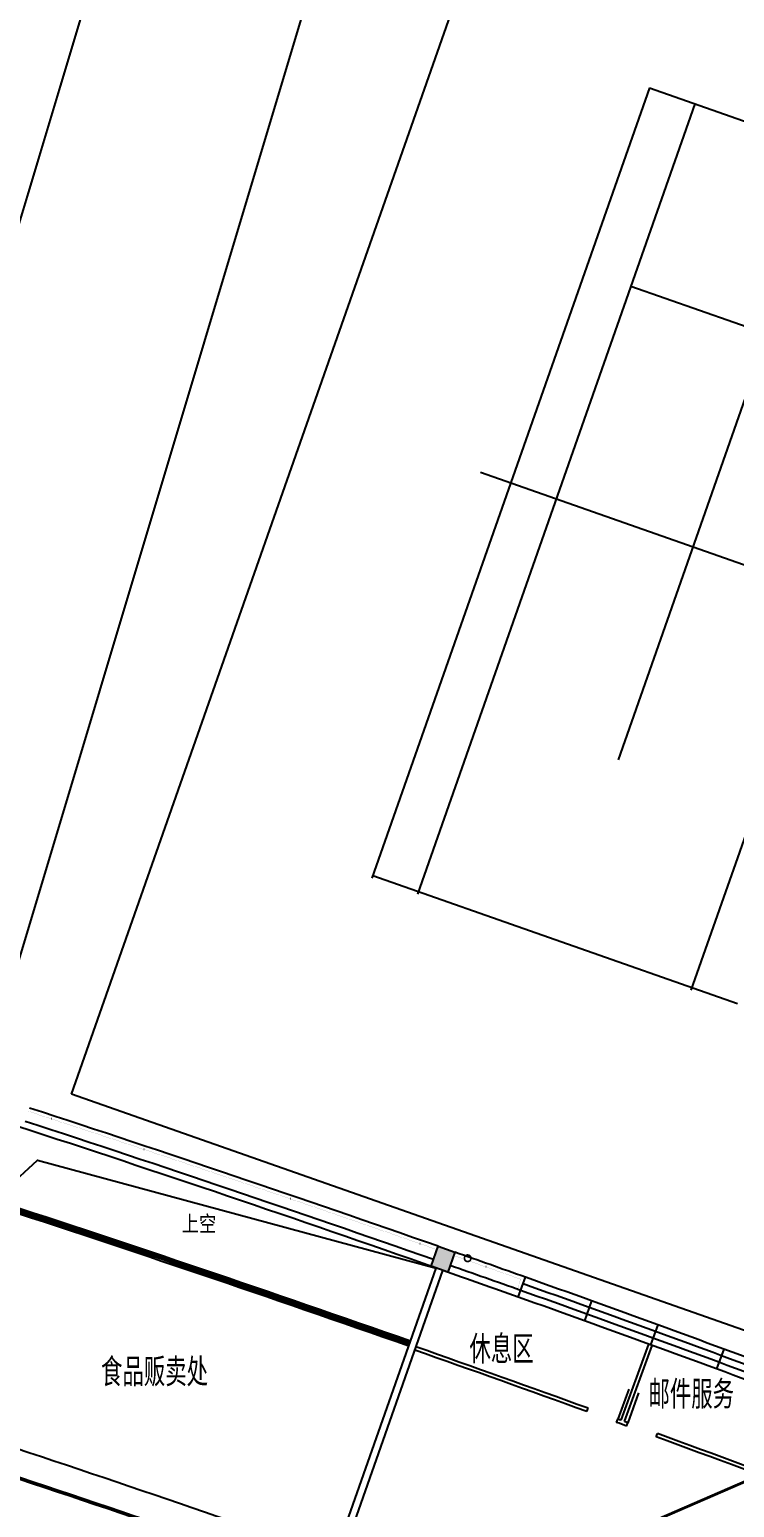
# Model space of a CAD drawing. Extents: x 23317406 to 24383751, y 42324270 to 43451021.
# Drawn here: x 24022097 to 24042113, y 43143351 to 43185295 of the extents above; entities that cross this region are included whole.
import ezdxf

# ---------------------------------------------------------------- set-up
doc = ezdxf.new("R2010")
doc.units = 0
doc.header["$MEASUREMENT"] = 0
doc.linetypes.add('T-BW-SF$0$DOT2', pattern=[3.175, 0, -3.175])
doc.layers.get('0').update_dxf_attribs({"linetype": 'CONTINUOUS'})
doc.layers.get('DEFPOINTS').update_dxf_attribs({"linetype": 'CONTINUOUS'})
for name, color, linetype in [('场地', 5, 'CONTINUOUS'), ('墙', 7, 'CONTINUOUS'), ('柱填充', 8, 'CONTINUOUS'), ('柱形', 7, 'CONTINUOUS'), ('标注', 7, 'CONTINUOUS'), ('楼梯', 5, 'CONTINUOUS'), ('汉字', 7, 'CONTINUOUS'), ('监控管线', 11, 'CONTINUOUS'), ('辅助件', 9, 'CONTINUOUS'), ('门窗', 7, 'CONTINUOUS')]:
    doc.layers.add(name, color=color, linetype=linetype)
doc.styles.add('KSHZ', font='ROMANS.shx', dxfattribs={"height": 800, "bigfont": 'dfhz.shx'})
doc.styles.add('Q1', font='SimSun.ttf', dxfattribs={"width": 0.8, "height": 450})
doc.styles.add('Q200', font='SimSun.ttf', dxfattribs={"width": 0.8, "height": 450})
doc.linetypes.add('ZIGZAG', pattern='A,0.00254,-5.08,[131,ltypeshp.shx,S=5.08,R=0,X=-5.08,Y=0],-10.16,[131,ltypeshp.shx,S=5.08,R=180,X=5.08,Y=0],-5.08', length=20.32254)
doc.dimstyles.new('Q2', dxfattribs={"dimscale": 150, "dimtxt": 2.5, "dimasz": 2.5, "dimexe": 0, "dimexo": 0, "dimgap": 0.5, "dimtad": 1, "dimdec": 4, "dimdsep": 46, "dimtxsty": 'Q200', "dimblk1": 'DOTSMALL', "dimblk2": 'DOTSMALL', "dimsah": 1, "dimcen": 2.5, "dimadec": 0, "dimazin": 0, "dimtfac": 1, "dimtdec": 3, "dimtmove": 2, "dimatfit": 3, "dimldrblk": 'DOTSMALL', "dimfxl": 1, "dimtolj": 1, "dimtzin": 10, "dimarcsym": 0})

# ---------------------------------------------------------------- blocks, each defined once
blk = doc.blocks.new('_DOTSMALL')
at = {"color": 0, "linetype": 'ByBlock', "const_width": 0.5}
blk.add_lwpolyline([(-0.0625, 0, 1), (0.0625, 0, 1)], format="xyb", close=True, dxfattribs=at)
blk = doc.blocks.new('*D125')
at = {"color": 0, "linetype": 'ByBlock'}
blk.add_arc((23850579, 42628619), 600173, 68.00798, 79.88798, dxfattribs=at)
at = {"layer": 'DEFPOINTS', "color": 0, "linetype": 'ByBlock'}
for p in [(23956128, 43220453), (23955602, 43217500), (24036361, 43199313), (24075704, 43186048), (24074581, 43183266)]:
    blk.add_point(p, dxfattribs=at)
at = {"color": 0, "linetype": 'ByBlock', "xscale": 375, "yscale": 375, "zscale": 375}
for p, rotation in [((23955953, 43219469), 169.8879804353957), ((24075330, 43185121), 338.007980435661)]:
    blk.add_blockref('_DOTSMALL', p, dxfattribs=dict(at, rotation=rotation))
at = {"color": 0, "linetype": 'ByBlock', "insert": (24016615, 43205680), "char_height": 450, "attachment_point": 5, "rotation": 343.948, "style": 'Q200'}
blk.add_mtext('\\A1;11.88°', dxfattribs=at)
blk = doc.blocks.new('A$C3C4F7BE9')
at = {"layer": '场地'}
for p, q in [((22544, 0), (30670, 40187)), ((23067, 32935), (18355, 9636))]:
    blk.add_line(p, q, dxfattribs=at)
blk = doc.blocks.new('M100')
at = {"layer": '门窗'}
blk.add_line((0, 1000), (0, 0), dxfattribs=at)

msp = doc.modelspace()

# ---------------------------------------------------------------- hatches: boundary and pattern name
at = {"layer": '柱填充'}
msp.add_hatch(color=256, dxfattribs=at).paths.add_polyline_path([(24034169.62888, 43150596.09535), (24033697.88789, 43150761.80725), (24033499.03887, 43150195.71621), (24033970.77987, 43150030.00431)])

# ---------------------------------------------------------------- linework, layer by layer
at = {"layer": '场地'}
for p, q in [((24023290.4415, 43155079.73311), (24036876.65846, 43193763.25297)), ((24039697.28733, 43183641.71602), (24031820.59521, 43161214.7095)), ((24039697.28733, 43183641.71602), (24050047.48764, 43180006.57455)), ((24040989.88299, 43183187.73755), (24033113.19087, 43160760.73103)), ((24048754.89198, 43180460.55302), (24040878.19986, 43158033.54651)), ((24039172.31226, 43178012.63739), (24046937.32125, 43175285.45287)), ((24043054.81676, 43176649.04513), (24038813.2661, 43164572.23893)), ((24034900.35583, 43172729.7605), (24046967.72702, 43168491.52355)), ((24031845.08065, 43161284.42598), (24042195.28097, 43157649.28452)), ((24044990.95265, 43147458.19677), (24023290.91325, 43155079.56742))]:
    msp.add_line(p, q, dxfattribs=at)
at = {"layer": '墙'}
for p, q in [((24030757.63887, 43141937.61792), (24033640.57708, 43150146.05338)), ((24030946.33527, 43141871.33316), (24033829.27718, 43150079.77915)), ((24035974.79373, 43149320.84024), (24036176.04787, 43149886.08069))]:
    msp.add_line(p, q, dxfattribs=at)
at = {"layer": '墙', "ltscale": 5000}
for start, end in [(67.1172342395, 67.1172342395), (66.2587266313, 66.2587266313), (64.4772342395, 64.4772342395), (64.9387266313, 64.9387266313)]:
    msp.add_arc((23850578.58196, 42857442.58139), 533172.67138, start, end, dxfattribs=at)
at = {"layer": '墙'}
for centre, radius, start, end in [((23850634.74669, 42857737.27781), 530172.67138, 79.4743453394, 79.4743453394), ((23850639.30178, 42857736.37231), 530172.67138, 78.1227654233, 78.1227654233), ((23850644.55659, 42857735.23786), 530172.67138, 77.5606287088, 77.5606287088), ((23850649.0789, 42857734.18074), 530172.67138, 76.2090487927, 76.2090487927), ((23850578.58196, 42628618.81785), 553322.67138, 70.6738847678, 71.9420749464), ((23850578.58196, 42628618.81785), 552922.67138, 70.6738847678, 71.9420749464), ((23850578.58196, 42628618.81785), 553322.67138, 70.4017029181, 70.6220730186), ((23850578.58196, 42628618.81785), 552922.67138, 70.4017029181, 70.6220730186)]:
    msp.add_arc(centre, radius, start, end, dxfattribs=at)
at = {"layer": '墙', "ltscale": 300}
for start, end in [(70.6583461429, 71.9576139411), (70.4017029181, 70.6376139447)]:
    msp.add_arc((23850578.58196, 42628618.81785), 552722.67138, start, end, dxfattribs=at)
at = {"layer": '柱填充', "linetype": 'T-BW-SF$0$DOT2', "ltscale": 10}
msp.add_line((24035947.66867, 43149542.78756), (24036048.29574, 43149825.40779), dxfattribs=at)
for start, end in [(70.6738847678, 71.9420749464), (70.4120596484, 70.6220730186)]:
    msp.add_arc((23850578.58196, 42628618.81785), 553222.67138, start, end, dxfattribs=at)
at = {"layer": '柱形'}
for p, q in [((24033499.03887, 43150195.71621), (24033697.88789, 43150761.80725)), ((24033697.88789, 43150761.80725), (24034169.62888, 43150596.09535)), ((24034169.62888, 43150596.09535), (24033970.77987, 43150030.00431)), ((24033970.77987, 43150030.00431), (24033499.03887, 43150195.71621))]:
    msp.add_line(p, q, dxfattribs=at)
at = {"layer": '楼梯'}
for radius, start, end in [(550422.67138, 70.6583879595, 71.9575729113), (550472.67138, 70.6583841442, 71.9575766548)]:
    msp.add_arc((23850578.58196, 42628618.81785), radius, start, end, dxfattribs=at)
at = {"layer": '汉字', "color": 0}
msp.add_lwpolyline([(24021087.10218, 43152070.8751), (24022325.61448, 43153209.7604), (24033640.55947, 43150146.00323)], dxfattribs=at)
at = {"layer": '监控管线', "const_width": 80}
msp.add_lwpolyline([(24038367.47002, 43142331.30783), (24045913.53328, 43145604.2296)], dxfattribs=at)
at = {"layer": '辅助件'}
for centre, radius, start, end in [((23850578.58196, 42628618.81785), 544022.67138, 70.6743156878, 71.9416782304), ((23850460.03546, 42628274.57792), 543636.74579, 70.674544967, 71.9410333764)]:
    msp.add_arc(centre, radius, start, end, dxfattribs=at)
at = {"layer": '辅助件', "linetype": 'ZIGZAG', "ltscale": 10}
msp.add_arc((23850460.03546, 42628274.57792), 543586.74579, 70.674544967, 71.9410333764, dxfattribs=at)
at = {"layer": '门窗'}
for p, q in [((24038054.33774, 43149213.49671), (24037851.04686, 43148648.98558)), ((24039935.15346, 43148532.33709), (24039729.8231, 43147968.56458)), ((24038895.74157, 43145824.54535), (24039682.84128, 43147985.67332)), ((24038989.70366, 43145790.32363), (24039776.80337, 43147951.45159)), ((24041813.49438, 43147844.38245), (24041606.12723, 43147281.35593)), ((24037922.0055, 43146071.69908), (24037956.04797, 43146165.72626)), ((24038767.61555, 43145764.76463), (24038801.81167, 43145858.73604)), ((24039049.3738, 43145662.14607), (24039083.62113, 43145756.09883)), ((24039894.31286, 43145353.3693), (24039928.71372, 43145447.26595))]:
    msp.add_line(p, q, dxfattribs=at)
for radius, start, end in [(550522.67138, 70.6583879595, 71.9575729113), (550372.67138, 70.6583879595, 71.9575729113), (553122.67138, 69.5742579528, 70.4017029181), (553322.67138, 69.5742579528, 70.4017029181), (552722.67138, 69.5742579528, 70.4017029181), (552922.67138, 69.5742579528, 70.4017029181), (550422.67138, 70.0972495558, 70.6375729113), (550322.67138, 70.0972495558, 70.6375729113), (550322.67138, 69.972370567, 70.0035903038), (550422.67138, 69.9931851429, 70.0035903038), (550422.67138, 69.972370567, 69.982775728), (550322.67138, 69.3383879595, 69.8787113151), (550422.67138, 69.3383879595, 69.8787113151)]:
    msp.add_arc((23850578.58196, 42628618.81785), radius, start, end, dxfattribs=at)

# ---------------------------------------------------------------- block references
at = {"layer": '场地', "rotation": 354.7199999999434}
msp.add_blockref('A$C3C4F7BE9', (23998439.07979, 43157936.64399), dxfattribs=at)
at = {"layer": '汉字', "linetype": 'ByBlock', "xscale": -375, "yscale": 375, "zscale": 375}
msp.add_blockref('_DOTSMALL', (24034536.84378, 43150423.03388), dxfattribs=at)
at = {"layer": '门窗', "yscale": 0.9000000148679158, "zscale": 0.9000000148679158}
for p, xscale, rotation in [((24038801.81167, 43145858.73604), -0.9000000148679158, 340.050419929633), ((24039083.62113, 43145756.09883), 0.9000000148679158, 339.9255409412501)]:
    msp.add_blockref('M100', p, dxfattribs=dict(at, xscale=xscale, rotation=rotation))

# ---------------------------------------------------------------- texts
at = {"layer": '汉字', "color": 0, "style": 'Q1', "width": 0.8}
msp.add_text('上空', height=450, dxfattribs=at).set_placement((24026416.07271, 43151180.5075))
at = {"layer": '汉字', "style": 'KSHZ', "width": 0.8}
for s, p in [('休息区', (24034586.40026, 43147434.8196)), ('食品贩卖处', (24024125.39293, 43146788.93136)), ('邮件服务', (24039670.12941, 43146153.73755))]:
    msp.add_text(s, height=800, dxfattribs=at).set_placement(p)

# ---------------------------------------------------------------- dimensions: what is measured, and where the dimension line sits
at = {"layer": '标注'}
dim = msp.add_angular_dim_2l(base=(24036361.09672, 43199313.21302), line1=((23955601.70329, 43217499.6961), (23956128.42305, 43220453.09521)), line2=((24074580.75686, 43183266.06649), (24075704.1892, 43186047.77456)), dimstyle='Q2', override={"dimadec": 4, "dimazin": 2}, dxfattribs=at)
dim.commit()
dim.dimension.update_dxf_attribs({"geometry": '*D125', "text_midpoint": (24016615.27058, 43205679.68735)})

doc.saveas('drawing.dxf')
